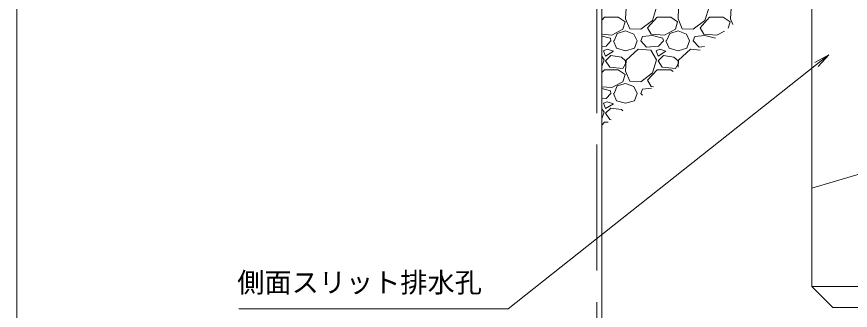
# Model space of a CAD drawing. Units: millimetres at full size, sheet at 1:20; details may follow other scales. Extents: x 0 to 23340, y -4498 to 8520.
# Drawn here: x 11670 to 12464, y 6993 to 7273 of the extents above; entities that cross this region are included whole.
import ezdxf
from ezdxf.enums import TextEntityAlignment as Align

# ---------------------------------------------------------------- set-up
doc = ezdxf.new("R2010")
doc.units = ezdxf.units.MM
doc.header["$LTSCALE"] = 20
doc.linetypes.add('DASHED', pattern=[7.5, 6, -1.5])
for name, color, linetype, lineweight in [('HOLE', 7, 'DASHED', 13), ('KIJUN', 5, 'Continuous', 5), ('SUNPO', 3, 'Continuous', 13), ('TITLE', 7, 'Continuous', 13), ('ﾊｯﾁﾝｸﾞ', 7, 'Continuous', 5)]:
    doc.layers.add(name, color=color, linetype=linetype, lineweight=lineweight)
doc.styles.add('ＭＳ ゴシック', font='')
doc.styles.get('ＭＳ ゴシック').set_extended_font_data('MS Gothic')

# ---------------------------------------------------------------- blocks, each defined once
blk = doc.blocks.new('open_arrow')
at = {"color": 0, "linetype": 'Continuous', "lineweight": -2}
blk.add_lwpolyline([(7.5, 1.25), (0, 0), (7.5, -1.25)], dxfattribs=at)

msp = doc.modelspace()

# ---------------------------------------------------------------- linework, layer by layer
at = {"layer": 'HOLE'}
msp.add_lwpolyline([(12427.48, 7436.92), (12497.23, 7433.93), (12509.34, 7134.18), (12427.48, 7109.81)], dxfattribs=at)
at = {"layer": 'KIJUN', "color": 7, "lineweight": 13}
msp.add_line((12427.48, 7016.2), (12957.48, 7016.2), dxfattribs=at)
msp.add_lwpolyline([(12481.48, 7701.2), (12477.48, 7791.2), (12430.48, 7791.2), (12427.48, 7788.2), (12427.48, 7016.2), (12447.48, 6996.2), (12937.48, 6996.2), (12957.48, 7016.2), (12957.48, 7788.2), (12954.48, 7791.2), (12907.48, 7791.2), (12903.48, 7701.2), (12867.48, 7681.2), (12865.48, 7641.2), (12892.48, 7576.2), (12874.42, 7129.18)], dxfattribs=at)
at = {"layer": 'KIJUN', "color": 7, "linetype": 'DASHED', "lineweight": 13}
msp.add_lwpolyline([(12427.48, 7601.2), (12222.48, 7601.2), (12222.48, 6791.2), (13162.48, 6791.2), (13162.48, 7601.2), (12957.48, 7601.2)], dxfattribs=at)
at = {"layer": 'KIJUN', "color": 7, "lineweight": 13}
msp.add_lwpolyline([(12957.48, 7596.2), (12957.48, 7016.2), (12937.48, 6996.2), (12447.48, 6996.2), (12427.48, 7016.2), (12427.48, 7596.2), (12227.48, 7596.2), (12227.48, 6796.2), (13157.48, 6796.2), (13157.48, 7596.2)], close=True, dxfattribs=at)
at = {"layer": 'SUNPO'}
msp.add_lwpolyline([(12443.61, 7236.79), (12431.85, 7227.48), (12138.18, 6994.75), (11881.61, 6994.75)], dxfattribs=at)
at = {"layer": 'TITLE', "color": 2}
msp.add_lwpolyline([(11670, 5680), (15560, 5680), (15560, 8520), (11670, 8520)], close=True, dxfattribs=at)
at = {"layer": 'ﾊｯﾁﾝｸﾞ'}
for p, q in [((12275.5, 7269.5), (12279.5, 7282)), ((12325.5, 7269.5), (12329.5, 7282)), ((12250.5, 7281.5), (12250, 7271)), ((12300.5, 7281.5), (12300, 7271)), ((12350.5, 7281.5), (12350, 7271)), ((12227.48, 7269.71), (12230, 7272.5)), ((12230, 7272.5), (12243, 7272.5)), ((12243, 7272.5), (12249.5, 7268)), ((12249.5, 7268), (12247.5, 7261)), ((12250, 7271), (12254, 7261.5)), ((12264.5, 7261), (12275.5, 7269.5)), ((12271, 7262.5), (12280, 7272.5)), ((12280, 7272.5), (12293, 7272.5)), ((12293, 7272.5), (12299.5, 7268)), ((12299.5, 7268), (12297.5, 7261)), ((12300, 7271), (12304, 7261.5)), ((12314.5, 7261), (12325.5, 7269.5)), ((12321, 7262.5), (12330, 7272.5)), ((12330, 7272.5), (12343, 7272.5)), ((12343, 7272.5), (12349.5, 7268)), ((12349.5, 7268), (12347.83, 7262.14)), ((12350, 7271), (12352.26, 7265.62)), ((12247.5, 7261), (12237, 7255.5)), ((12242, 7257), (12250, 7259.5)), ((12250, 7259.5), (12258, 7256.5)), ((12254, 7261.5), (12264.5, 7261)), ((12274.5, 7256.5), (12271, 7262.5)), ((12297.5, 7261), (12287, 7255.5)), ((12292, 7257), (12300, 7259.5)), ((12300, 7259.5), (12308, 7256.5)), ((12304, 7261.5), (12314.5, 7261)), ((12324.5, 7256.5), (12321, 7262.5)), ((12344.09, 7259.21), (12337, 7255.5)), ((12237, 7255.5), (12227.48, 7256.26)), ((12235.5, 7252.5), (12227.48, 7254.5)), ((12236, 7250), (12231.5, 7245)), ((12236, 7250), (12235.5, 7252.5)), ((12238.5, 7250), (12241.5, 7243)), ((12239, 7250), (12242, 7257)), ((12258, 7256.5), (12261, 7250)), ((12258.5, 7243), (12261, 7250)), ((12264.5, 7250), (12266, 7254)), ((12270, 7244), (12264.5, 7250)), ((12275.5, 7255), (12266, 7254)), ((12287, 7255.5), (12274.5, 7256.5)), ((12285.5, 7252.5), (12275.5, 7255)), ((12286, 7250), (12281.5, 7245)), ((12286, 7250), (12285.5, 7252.5)), ((12288.5, 7250), (12291.5, 7243)), ((12289, 7250), (12292, 7257)), ((12308, 7256.5), (12311, 7250)), ((12308.5, 7243), (12311, 7250)), ((12314.5, 7250), (12316, 7254)), ((12320, 7244), (12314.5, 7250)), ((12325.5, 7255), (12316, 7254)), ((12337, 7255.5), (12324.5, 7256.5)), ((12335.5, 7252.5), (12325.5, 7255)), ((12335.5, 7252.48), (12335.5, 7252.5)), ((12231.5, 7245), (12227.48, 7244.65)), ((12241.5, 7243), (12250, 7240.5)), ((12250, 7240.5), (12258.5, 7243)), ((12281.5, 7245), (12270, 7244)), ((12291.5, 7243), (12300, 7240.5)), ((12300, 7240.5), (12308.5, 7243)), ((12325.26, 7244.46), (12320, 7244)), ((12229.5, 7232), (12227.48, 7235.3)), ((12232.5, 7242), (12229, 7240.5)), ((12229, 7240.5), (12231, 7235.5)), ((12231, 7235.5), (12238.5, 7240)), ((12236, 7236), (12231, 7231)), ((12238.5, 7240), (12232.5, 7242)), ((12246, 7234.5), (12236, 7236)), ((12250, 7231), (12246, 7234.5)), ((12262, 7242), (12250.5, 7231.5)), ((12274, 7241), (12262, 7242)), ((12279.5, 7232), (12274, 7241)), ((12282.5, 7242), (12279, 7240.5)), ((12279, 7240.5), (12281, 7235.5)), ((12281, 7235.5), (12288.5, 7240)), ((12286, 7236), (12281, 7231)), ((12288.5, 7240), (12282.5, 7242)), ((12296, 7234.5), (12286, 7236)), ((12300, 7231), (12296, 7234.5)), ((12312, 7242), (12300.5, 7231.5)), ((12321.15, 7241.24), (12312, 7242)), ((12227.48, 7225.7), (12229.5, 7232)), ((12231, 7231), (12235, 7225)), ((12247.5, 7223.5), (12250, 7228)), ((12250.5, 7231.5), (12250, 7221)), ((12250, 7228), (12250, 7231)), ((12275.5, 7219.5), (12279.5, 7232)), ((12281, 7231), (12285, 7225)), ((12297.5, 7223.5), (12300, 7228)), ((12300, 7228), (12300, 7231)), ((12300.5, 7231.5), (12300.18, 7224.8)), ((12227.48, 7219.71), (12230, 7222.5)), ((12230, 7222.5), (12243, 7222.5)), ((12235, 7225), (12247.5, 7223.5)), ((12243, 7222.5), (12249.5, 7218)), ((12250, 7221), (12254, 7211.5)), ((12264.5, 7211), (12275.5, 7219.5)), ((12271, 7212.5), (12280, 7222.5)), ((12280, 7222.5), (12293, 7222.5)), ((12285, 7225), (12297.5, 7223.5)), ((12293, 7222.5), (12295.26, 7220.94)), ((12247.5, 7211), (12237, 7205.5)), ((12249.5, 7218), (12247.5, 7211)), ((12254, 7211.5), (12264.5, 7211)), ((12274.5, 7206.5), (12271, 7212.5)), ((12237, 7205.5), (12227.48, 7206.26)), ((12235.5, 7202.5), (12227.48, 7204.5)), ((12236, 7200), (12235.5, 7202.5)), ((12239, 7200), (12242, 7207)), ((12242, 7207), (12250, 7209.5)), ((12250, 7209.5), (12258, 7206.5)), ((12258, 7206.5), (12261, 7200)), ((12264.5, 7200), (12266, 7204)), ((12274.83, 7204.93), (12266, 7204)), ((12276.62, 7206.33), (12274.5, 7206.5)), ((12231.5, 7195), (12227.48, 7194.65)), ((12236, 7200), (12231.5, 7195)), ((12238.5, 7200), (12241.5, 7193)), ((12258.5, 7193), (12261, 7200)), ((12266.19, 7198.16), (12264.5, 7200)), ((12232.5, 7192), (12229, 7190.5)), ((12229, 7190.5), (12231, 7185.5)), ((12231, 7185.5), (12238.5, 7190)), ((12238.5, 7190), (12232.5, 7192)), ((12241.5, 7193), (12250, 7190.5)), ((12250, 7190.5), (12258.5, 7193)), ((12229.5, 7182), (12227.48, 7185.3)), ((12227.48, 7175.7), (12229.5, 7182)), ((12236, 7186), (12231, 7181)), ((12231, 7181), (12235, 7175)), ((12246, 7184.5), (12236, 7186)), ((12247.31, 7183.36), (12246, 7184.5)), ((12227.48, 7169.71), (12230, 7172.5)), ((12230, 7172.5), (12233.45, 7172.5)), ((12235, 7175), (12236.43, 7174.83))]:
    msp.add_line(p, q, dxfattribs=at)

# ---------------------------------------------------------------- block references
at = {"layer": 'SUNPO', "xscale": 2, "yscale": 2, "rotation": 218.4}
msp.add_blockref('open_arrow', (12443.61, 7236.79), dxfattribs=at)

# ---------------------------------------------------------------- texts
at = {"layer": 'SUNPO', "style": 'ＭＳ ゴシック'}
msp.add_text('側面スリット排水孔', height=18.99, dxfattribs=at).set_placement((12113.18, 7004.75), align=Align.BOTTOM_RIGHT)

doc.saveas('drawing.dxf')
